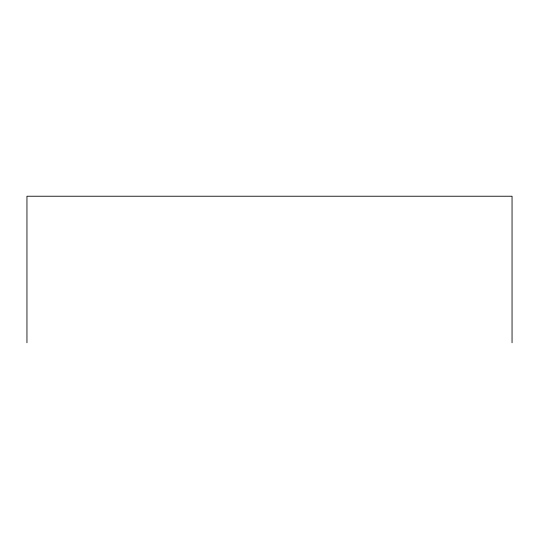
<?xml version="1.0" encoding="UTF-8"?>
<svg xmlns="http://www.w3.org/2000/svg" width="539" height="539" viewBox="0 0 539 539"><rect width="100%" height="100%" fill="white"/><g stroke="black" fill="none" stroke-linecap="round" stroke-linejoin="round"><path stroke-width="0.81" d="M512.05 342.77L512.05 196.23L26.95 196.23L26.95 342.77"/></g></svg>
